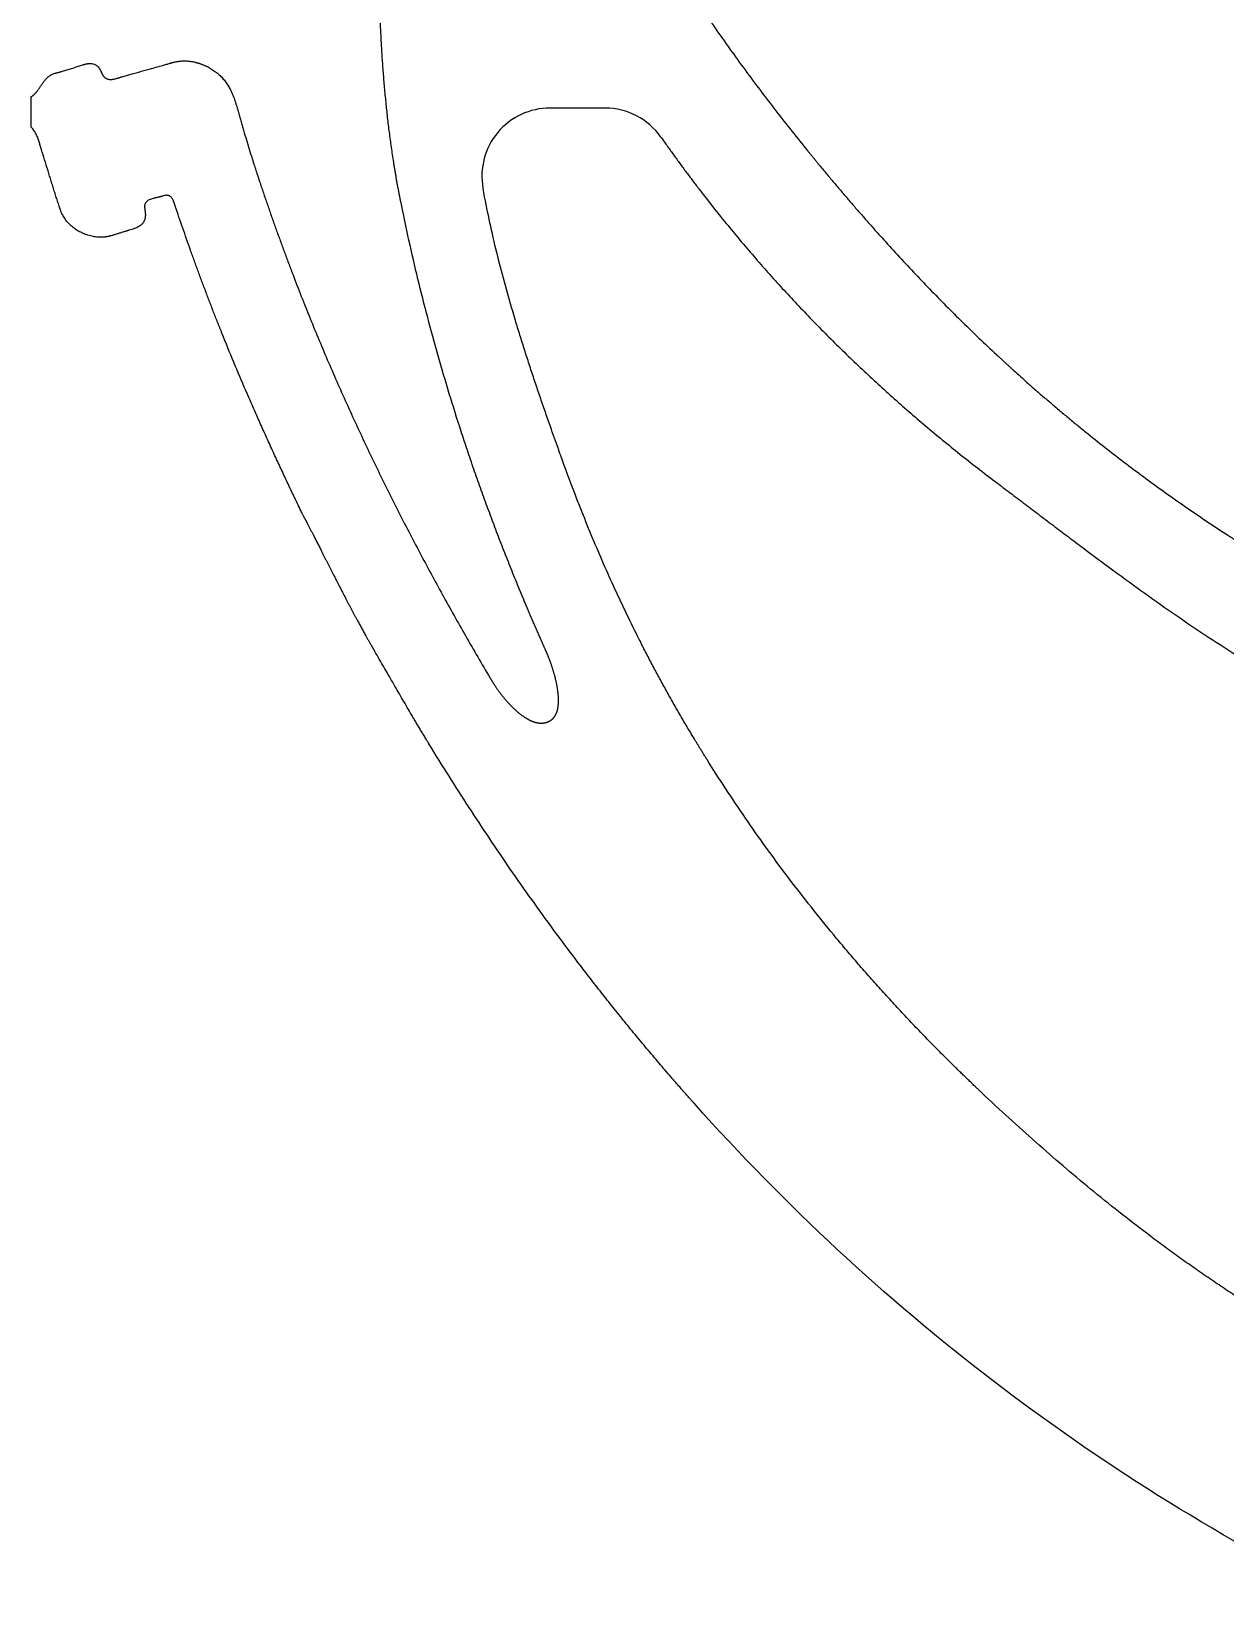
# Model space of a CAD drawing. Header units: millimetres. Extents: x -87 to 87, y -111 to 121.
# Drawn here: x -87.1 to -43.2, y -101.5 to -44 of the extents above; entities that cross this region are included whole.
import ezdxf

# ---------------------------------------------------------------- set-up
doc = ezdxf.new("R2010")
doc.units = ezdxf.units.MM
doc.layers.get('0').update_dxf_attribs({"linetype": 'CONTINUOUS'})

msp = doc.modelspace()

# ---------------------------------------------------------------- linework, layer by layer
for p, q in [((-87.111, -47.548), (-87.111, -46.423)), ((-66.023, -46.845), (-68.053, -46.843))]:
    msp.add_line(p, q)
for centre, start, end in [((-68.055, -49.343), 89.94359, 190.2282), ((-66.026, -49.345), 35.01559, 89.94359)]:
    msp.add_arc(centre, 2.5, start, end)
for points, knots in [([(-73.539, -50.272), (-73.539, -50.272), (-73.539, -50.272), (-73.539, -50.271), (-73.539, -50.27), (-73.54, -50.268), (-73.54, -50.266), (-73.541, -50.263), (-73.541, -50.259), (-73.543, -50.254), (-73.544, -50.247), (-73.546, -50.238), (-73.547, -50.23), (-73.55, -50.218), (-73.553, -50.204), (-73.556, -50.187), (-73.561, -50.164), (-73.566, -50.136), (-73.573, -50.101), (-73.58, -50.067), (-73.586, -50.033), (-73.595, -49.987), (-73.606, -49.93), (-73.619, -49.862), (-73.632, -49.794), (-73.649, -49.702), (-73.669, -49.588), (-73.694, -49.451), (-73.717, -49.314), (-73.741, -49.177), (-73.763, -49.04), (-73.793, -48.858), (-73.828, -48.629), (-73.869, -48.355), (-73.907, -48.081), (-73.944, -47.807), (-73.99, -47.441), (-74.042, -46.983), (-74.099, -46.433), (-74.148, -45.882), (-74.191, -45.332), (-74.228, -44.78), (-74.26, -44.229), (-74.295, -43.492), (-74.327, -42.57), (-74.35, -41.462), (-74.361, -40.352), (-74.362, -39.24), (-74.358, -38.126), (-74.353, -37.382), (-74.35, -37.01)], [0, 0, 0, 0, 0.000054, 0.000108, 0.000217, 0.000435, 0.000653, 0.000871, 0.001307, 0.001743, 0.002615, 0.003486, 0.004358, 0.00523, 0.006973, 0.008716, 0.010459, 0.013944, 0.017429, 0.020914, 0.024398, 0.027881, 0.034846, 0.041809, 0.04877, 0.055728, 0.06964, 0.083545, 0.097442, 0.111332, 0.125216, 0.139094, 0.166833, 0.194551, 0.22225, 0.249933, 0.277602, 0.332907, 0.388178, 0.443431, 0.498676, 0.553925, 0.609187, 0.664471, 0.775128, 0.885942, 0.996944, 1.108152, 1.219577, 1.331227, 1.331227, 1.331227, 1.331227]), ([(-65.031, -39.002), (-65.031, -39.003), (-65.031, -39.003), (-65.03, -39.004), (-65.029, -39.006), (-65.028, -39.009), (-65.026, -39.012), (-65.024, -39.016), (-65.021, -39.022), (-65.016, -39.03), (-65.01, -39.041), (-65.003, -39.054), (-64.996, -39.067), (-64.986, -39.084), (-64.975, -39.106), (-64.96, -39.132), (-64.941, -39.166), (-64.917, -39.209), (-64.889, -39.26), (-64.86, -39.312), (-64.831, -39.363), (-64.793, -39.432), (-64.745, -39.518), (-64.687, -39.62), (-64.629, -39.723), (-64.551, -39.859), (-64.453, -40.029), (-64.334, -40.233), (-64.215, -40.436), (-64.094, -40.639), (-63.973, -40.841), (-63.81, -41.109), (-63.604, -41.444), (-63.354, -41.843), (-63.1, -42.24), (-62.843, -42.635), (-62.496, -43.159), (-62.054, -43.809), (-61.512, -44.582), (-60.96, -45.346), (-60.397, -46.104), (-59.825, -46.854), (-59.243, -47.598), (-58.85, -48.089), (-58.652, -48.334)], [0, 0, 0, 0, 0.000091, 0.000183, 0.000368, 0.000736, 0.001105, 0.001473, 0.00221, 0.002947, 0.004421, 0.005894, 0.007368, 0.008842, 0.011789, 0.014737, 0.017684, 0.023579, 0.029473, 0.035368, 0.041262, 0.047156, 0.058943, 0.07073, 0.082516, 0.094302, 0.117872, 0.14144, 0.165007, 0.188573, 0.212138, 0.235702, 0.282831, 0.329959, 0.37709, 0.424224, 0.471362, 0.565653, 0.659969, 0.754311, 0.848677, 0.943063, 1.037461, 1.131861, 1.131861, 1.131861, 1.131861]), ([(-86.223, -45.559), (-86.222, -45.559), (-86.22, -45.558), (-86.217, -45.557), (-86.212, -45.556), (-86.207, -45.555), (-86.2, -45.553), (-86.191, -45.551), (-86.177, -45.547), (-86.159, -45.542), (-86.138, -45.537), (-86.117, -45.531), (-86.089, -45.523), (-86.053, -45.514), (-86.011, -45.502), (-85.955, -45.486), (-85.885, -45.465), (-85.801, -45.44), (-85.717, -45.413), (-85.633, -45.387), (-85.521, -45.351), (-85.382, -45.306), (-85.271, -45.27), (-85.215, -45.252)], [0, 0, 0, 0, 0.0002741, 0.0005483, 0.0010966, 0.0016449, 0.0021933, 0.0032899, 0.0043866, 0.0065801, 0.0087737, 0.0109674, 0.0131612, 0.0175492, 0.0219378, 0.0263271, 0.0351078, 0.0438911, 0.0526769, 0.0614647, 0.0702538, 0.0878327, 0.1054066, 0.1054066, 0.1054066, 0.1054066]), ([(-85.215, -45.252), (-85.215, -45.252), (-85.214, -45.252), (-85.214, -45.252), (-85.213, -45.251), (-85.212, -45.251), (-85.211, -45.251), (-85.21, -45.25), (-85.208, -45.249), (-85.204, -45.248), (-85.2, -45.247), (-85.196, -45.246), (-85.191, -45.244), (-85.184, -45.242), (-85.176, -45.24), (-85.167, -45.237), (-85.154, -45.234), (-85.139, -45.23), (-85.12, -45.225), (-85.102, -45.221), (-85.084, -45.217), (-85.06, -45.213), (-85.031, -45.209), (-84.997, -45.205), (-84.963, -45.204), (-84.92, -45.204), (-84.867, -45.21), (-84.807, -45.225), (-84.751, -45.251), (-84.699, -45.286), (-84.651, -45.332), (-84.607, -45.388), (-84.568, -45.456), (-84.546, -45.507), (-84.536, -45.534)], [0, 0, 0, 0, 0.00003174, 0.00006354, 0.00012711, 0.00025418, 0.00038114, 0.00050799, 0.00076134, 0.00101425, 0.00151871, 0.00202137, 0.00252224, 0.00302131, 0.00401406, 0.00499962, 0.00597801, 0.00791331, 0.00982011, 0.01169864, 0.0135492, 0.01537215, 0.01893695, 0.02239809, 0.02576212, 0.0290375, 0.03536321, 0.04149067, 0.04756998, 0.05378212, 0.06032455, 0.06739389, 0.07517251, 0.08382217, 0.08382217, 0.08382217, 0.08382217]), ([(-83.958, -45.748), (-83.958, -45.748), (-83.957, -45.747), (-83.954, -45.747), (-83.95, -45.745), (-83.945, -45.744), (-83.938, -45.741), (-83.928, -45.739), (-83.916, -45.735), (-83.896, -45.729), (-83.87, -45.721), (-83.838, -45.711), (-83.804, -45.701), (-83.756, -45.687), (-83.693, -45.668), (-83.614, -45.646), (-83.531, -45.622), (-83.444, -45.597), (-83.322, -45.563), (-83.166, -45.519), (-82.976, -45.466), (-82.785, -45.413), (-82.572, -45.354), (-82.396, -45.305), (-82.234, -45.259), (-82.12, -45.226), (-82.032, -45.2), (-81.992, -45.188)], [0, 0, 0, 0, 0.0001741, 0.0003489, 0.0007008, 0.0014131, 0.0021368, 0.0028716, 0.0043743, 0.0059202, 0.0091383, 0.0125181, 0.0160519, 0.0197321, 0.0275008, 0.0357627, 0.0444562, 0.0535197, 0.0628917, 0.0823143, 0.1022309, 0.1221482, 0.1415728, 0.1687072, 0.1769713, 0.191959, 0.204482, 0.204482, 0.204482, 0.204482]), ([(-81.992, -45.188), (-81.991, -45.188), (-81.991, -45.188), (-81.99, -45.188), (-81.989, -45.187), (-81.987, -45.187), (-81.985, -45.186), (-81.982, -45.185), (-81.978, -45.184), (-81.971, -45.182), (-81.964, -45.18), (-81.954, -45.177), (-81.945, -45.175), (-81.933, -45.171), (-81.917, -45.167), (-81.899, -45.163), (-81.874, -45.156), (-81.843, -45.149), (-81.806, -45.142), (-81.769, -45.135), (-81.732, -45.129), (-81.682, -45.121), (-81.62, -45.115), (-81.546, -45.11), (-81.471, -45.109), (-81.396, -45.111), (-81.32, -45.117), (-81.219, -45.13), (-81.143, -45.146), (-81.092, -45.158)], [0, 0, 0, 0, 0.00006078, 0.00012162, 0.00024327, 0.00048651, 0.00072964, 0.00097266, 0.00145839, 0.00194371, 0.00291312, 0.00388092, 0.00484714, 0.0058118, 0.0077366, 0.00965559, 0.01156902, 0.01538025, 0.01917256, 0.02294825, 0.02670971, 0.0304594, 0.03793331, 0.04539178, 0.0528573, 0.0603533, 0.06790402, 0.07553424, 0.09112959, 0.09112959, 0.09112959, 0.09112959]), ([(-81.092, -45.158), (-81.092, -45.158), (-81.092, -45.158), (-81.092, -45.158), (-81.091, -45.159), (-81.091, -45.159), (-81.09, -45.159), (-81.089, -45.159), (-81.088, -45.159), (-81.086, -45.16), (-81.083, -45.161), (-81.08, -45.161), (-81.077, -45.162), (-81.073, -45.163), (-81.068, -45.165), (-81.062, -45.166), (-81.054, -45.168), (-81.044, -45.171), (-81.032, -45.174), (-81.02, -45.178), (-81.008, -45.181), (-80.992, -45.186), (-80.972, -45.191), (-80.949, -45.199), (-80.926, -45.206), (-80.895, -45.216), (-80.858, -45.229), (-80.813, -45.246), (-80.77, -45.264), (-80.727, -45.282), (-80.685, -45.301), (-80.63, -45.327), (-80.563, -45.362), (-80.486, -45.408), (-80.412, -45.456), (-80.341, -45.507), (-80.251, -45.579), (-80.144, -45.677), (-80.029, -45.807), (-79.924, -45.947), (-79.831, -46.099), (-79.749, -46.261), (-79.677, -46.434), (-79.636, -46.553), (-79.617, -46.615)], [0, 0, 0, 0, 0.0000196, 0.0000393, 0.0000787, 0.0001576, 0.0002364, 0.0003153, 0.0004729, 0.0006305, 0.0009455, 0.0012602, 0.0015748, 0.001889, 0.0025169, 0.0031438, 0.0037698, 0.0050189, 0.0062645, 0.0075063, 0.0087446, 0.0099793, 0.0124382, 0.0148833, 0.0173149, 0.0197333, 0.0245318, 0.0292814, 0.0339845, 0.0386438, 0.0432619, 0.0478413, 0.0568941, 0.0658241, 0.0746528, 0.0834013, 0.092091, 0.1093719, 0.1266609, 0.1441069, 0.1618438, 0.1799885, 0.1986403, 0.2178812, 0.2178812, 0.2178812, 0.2178812]), ([(-87.111, -46.423), (-87.111, -46.423), (-87.111, -46.423), (-87.111, -46.423), (-87.111, -46.422), (-87.11, -46.422), (-87.109, -46.421), (-87.108, -46.421), (-87.107, -46.42), (-87.105, -46.419), (-87.103, -46.417), (-87.1, -46.416), (-87.098, -46.414), (-87.094, -46.411), (-87.089, -46.408), (-87.084, -46.405), (-87.077, -46.4), (-87.068, -46.393), (-87.058, -46.385), (-87.048, -46.377), (-87.038, -46.369), (-87.025, -46.358), (-87.009, -46.344), (-86.99, -46.326), (-86.972, -46.308), (-86.954, -46.289), (-86.937, -46.27), (-86.914, -46.244), (-86.887, -46.21), (-86.856, -46.168), (-86.826, -46.126), (-86.797, -46.082), (-86.758, -46.024), (-86.709, -45.951), (-86.649, -45.866), (-86.583, -45.785), (-86.51, -45.711), (-86.427, -45.646), (-86.331, -45.593), (-86.26, -45.568), (-86.223, -45.559)], [0, 0, 0, 0, 0.0000205, 0.0000411, 0.0000822, 0.0001646, 0.0002468, 0.0003291, 0.0004936, 0.000658, 0.0009865, 0.0013146, 0.0016424, 0.0019699, 0.002624, 0.003277, 0.0039288, 0.0052296, 0.0065269, 0.0078213, 0.0091132, 0.0104032, 0.0129789, 0.0155515, 0.0181237, 0.0206975, 0.0232746, 0.0258563, 0.0310362, 0.0362404, 0.0414676, 0.0467129, 0.0519696, 0.0624843, 0.0729512, 0.0833403, 0.0936868, 0.1041257, 0.1149175, 0.12645, 0.12645, 0.12645, 0.12645]), ([(-84.536, -45.534), (-84.536, -45.534), (-84.536, -45.534), (-84.536, -45.534), (-84.536, -45.534), (-84.535, -45.535), (-84.535, -45.535), (-84.535, -45.536), (-84.535, -45.537), (-84.534, -45.538), (-84.533, -45.54), (-84.532, -45.542), (-84.532, -45.545), (-84.53, -45.547), (-84.529, -45.551), (-84.527, -45.555), (-84.525, -45.561), (-84.522, -45.568), (-84.518, -45.576), (-84.515, -45.583), (-84.511, -45.591), (-84.506, -45.601), (-84.499, -45.613), (-84.491, -45.627), (-84.482, -45.64), (-84.471, -45.657), (-84.456, -45.677), (-84.437, -45.698), (-84.417, -45.716), (-84.396, -45.733), (-84.374, -45.747), (-84.344, -45.763), (-84.303, -45.778), (-84.252, -45.789), (-84.197, -45.792), (-84.141, -45.789), (-84.082, -45.78), (-84.02, -45.766), (-83.979, -45.755), (-83.958, -45.748)], [0, 0, 0, 0, 0.00001467, 0.00002941, 0.00005886, 0.00011773, 0.00017655, 0.00023531, 0.00035268, 0.00046983, 0.00070348, 0.00093627, 0.00116821, 0.0013993, 0.00185894, 0.00231525, 0.00276824, 0.00366442, 0.00454777, 0.00541859, 0.00627717, 0.0071238, 0.00878235, 0.01039676, 0.01196956, 0.01350335, 0.01646402, 0.01930125, 0.02203763, 0.02469605, 0.02729915, 0.02986883, 0.03498397, 0.04018802, 0.04558632, 0.05124767, 0.05720944, 0.06348441, 0.07006709, 0.07006709, 0.07006709, 0.07006709]), ([(-79.617, -46.615), (-79.617, -46.617), (-79.616, -46.62), (-79.613, -46.627), (-79.609, -46.64), (-79.604, -46.658), (-79.597, -46.68), (-79.589, -46.709), (-79.578, -46.745), (-79.56, -46.803), (-79.539, -46.876), (-79.513, -46.963), (-79.487, -47.05), (-79.454, -47.166), (-79.411, -47.311), (-79.361, -47.486), (-79.294, -47.719), (-79.21, -48.009), (-79.106, -48.357), (-79.034, -48.588), (-78.997, -48.704)], [0, 0, 0, 0, 0.0005672, 0.0011346, 0.0022693, 0.0045388, 0.0068084, 0.0090779, 0.0136171, 0.0181564, 0.0272353, 0.0363145, 0.0453941, 0.0544741, 0.0726348, 0.0907962, 0.1089576, 0.1452782, 0.1815931, 0.2179026, 0.2179026, 0.2179026, 0.2179026]), ([(-86.738, -48.372), (-86.738, -48.371), (-86.739, -48.37), (-86.74, -48.367), (-86.742, -48.361), (-86.744, -48.354), (-86.747, -48.345), (-86.751, -48.333), (-86.755, -48.318), (-86.762, -48.294), (-86.772, -48.263), (-86.782, -48.227), (-86.793, -48.19), (-86.807, -48.142), (-86.826, -48.081), (-86.849, -48.009), (-86.883, -47.914), (-86.923, -47.821), (-86.971, -47.732), (-87.012, -47.668), (-87.058, -47.606), (-87.093, -47.567), (-87.111, -47.548)], [0, 0, 0, 0, 0.00023607, 0.00047224, 0.00094467, 0.00188986, 0.0028355, 0.00378157, 0.00567494, 0.00756981, 0.01136341, 0.01516095, 0.01896093, 0.02276182, 0.03036045, 0.03794695, 0.04551583, 0.06061112, 0.06817587, 0.0757947, 0.08351993, 0.0914201, 0.0914201, 0.0914201, 0.0914201]), ([(-63.978, -47.91), (-63.964, -47.931), (-63.912, -48.005), (-63.822, -48.132), (-63.709, -48.292), (-63.557, -48.503), (-63.367, -48.767), (-63.135, -49.081), (-62.902, -49.394), (-62.666, -49.706), (-62.348, -50.12), (-61.945, -50.633), (-61.452, -51.242), (-60.95, -51.845), (-60.438, -52.442), (-59.917, -53.033), (-59.386, -53.617), (-58.665, -54.389), (-57.739, -55.338), (-56.592, -56.45), (-55.406, -57.536), (-54.181, -58.597), (-52.917, -59.632), (-52.052, -60.302), (-51.613, -60.632)], [0.128895, 0.128895, 0.128895, 0.128895, 0.136556, 0.156069, 0.175584, 0.195101, 0.234143, 0.273198, 0.312267, 0.351352, 0.390455, 0.468723, 0.547089, 0.625569, 0.70418, 0.782937, 0.861859, 0.940962, 1.099772, 1.259506, 1.420299, 1.582286, 1.745598, 1.91037, 1.91037, 1.91037, 1.91037]), ([(-86.042, -50.584), (-86.042, -50.584), (-86.043, -50.582), (-86.044, -50.578), (-86.047, -50.571), (-86.05, -50.562), (-86.054, -50.55), (-86.059, -50.535), (-86.065, -50.516), (-86.075, -50.485), (-86.088, -50.447), (-86.103, -50.401), (-86.118, -50.355), (-86.138, -50.294), (-86.163, -50.217), (-86.193, -50.125), (-86.232, -50.003), (-86.28, -49.849), (-86.337, -49.664), (-86.394, -49.48), (-86.451, -49.295), (-86.527, -49.048), (-86.622, -48.74), (-86.699, -48.495), (-86.738, -48.372)], [0, 0, 0, 0, 0.0003018, 0.0006038, 0.0012077, 0.0024155, 0.0036234, 0.0048312, 0.0072469, 0.0096626, 0.014494, 0.0193255, 0.024157, 0.0289885, 0.0386518, 0.0483154, 0.0579793, 0.0773083, 0.0966388, 0.1159705, 0.135303, 0.1546358, 0.1933002, 0.2319607, 0.2319607, 0.2319607, 0.2319607]), ([(-78.997, -48.704), (-78.997, -48.704), (-78.997, -48.705), (-78.997, -48.706), (-78.996, -48.708), (-78.995, -48.71), (-78.994, -48.714), (-78.993, -48.718), (-78.991, -48.723), (-78.988, -48.732), (-78.985, -48.743), (-78.98, -48.756), (-78.976, -48.769), (-78.971, -48.787), (-78.964, -48.808), (-78.955, -48.835), (-78.944, -48.87), (-78.93, -48.913), (-78.913, -48.965), (-78.896, -49.018), (-78.879, -49.07), (-78.856, -49.14), (-78.828, -49.227), (-78.793, -49.331), (-78.759, -49.436), (-78.713, -49.575), (-78.655, -49.749), (-78.585, -49.957), (-78.514, -50.165), (-78.443, -50.372), (-78.371, -50.58), (-78.275, -50.856), (-78.153, -51.201), (-78.004, -51.614), (-77.854, -52.025), (-77.701, -52.436), (-77.495, -52.983), (-77.232, -53.663), (-76.908, -54.476), (-76.576, -55.286), (-76.236, -56.092), (-75.889, -56.894), (-75.533, -57.692), (-75.049, -58.753), (-74.425, -60.07), (-73.647, -61.637), (-72.842, -63.191), (-72.009, -64.732), (-71.15, -66.262), (-70.561, -67.273), (-70.263, -67.777)], [0, 0, 0, 0, 0.000084, 0.00017, 0.000342, 0.000686, 0.00103, 0.001374, 0.002062, 0.00275, 0.004125, 0.0055, 0.006876, 0.008251, 0.011002, 0.013752, 0.016503, 0.022003, 0.027503, 0.033003, 0.038502, 0.044001, 0.054997, 0.065992, 0.076985, 0.087976, 0.109954, 0.131925, 0.153891, 0.17585, 0.197804, 0.219752, 0.263631, 0.307491, 0.351331, 0.395155, 0.438961, 0.526531, 0.614052, 0.701532, 0.788982, 0.87641, 0.963825, 1.051236, 1.226071, 1.400976, 1.576004, 1.751202, 1.92661, 2.102266, 2.102266, 2.102266, 2.102266]), ([(-58.652, -48.334), (-58.651, -48.334), (-58.651, -48.335), (-58.649, -48.337), (-58.647, -48.34), (-58.643, -48.344), (-58.639, -48.349), (-58.633, -48.356), (-58.626, -48.365), (-58.615, -48.379), (-58.601, -48.396), (-58.584, -48.417), (-58.567, -48.438), (-58.545, -48.466), (-58.516, -48.501), (-58.482, -48.542), (-58.437, -48.598), (-58.38, -48.667), (-58.312, -48.751), (-58.244, -48.834), (-58.176, -48.917), (-58.085, -49.027), (-57.971, -49.165), (-57.833, -49.331), (-57.695, -49.496), (-57.511, -49.715), (-57.279, -49.989), (-57, -50.315), (-56.718, -50.64), (-56.435, -50.964), (-56.15, -51.286), (-55.768, -51.713), (-55.286, -52.243), (-54.7, -52.872), (-54.107, -53.493), (-53.506, -54.108), (-52.694, -54.916), (-52.074, -55.511), (-51.654, -55.901)], [0, 0, 0, 0, 0.000167, 0.000335, 0.000671, 0.001343, 0.002015, 0.002688, 0.004032, 0.005376, 0.008064, 0.010752, 0.013441, 0.016129, 0.021505, 0.026882, 0.032258, 0.043011, 0.053763, 0.064515, 0.075268, 0.08602, 0.107523, 0.129026, 0.150528, 0.172029, 0.215029, 0.258026, 0.301019, 0.344008, 0.386994, 0.429976, 0.515929, 0.60187, 0.6878, 0.773724, 0.859648, 1.031513, 1.031513, 1.031513, 1.031513]), ([(-67.606, -59.764), (-67.606, -59.764), (-67.606, -59.762), (-67.607, -59.759), (-67.609, -59.755), (-67.611, -59.748), (-67.614, -59.74), (-67.618, -59.729), (-67.623, -59.715), (-67.631, -59.693), (-67.641, -59.666), (-67.653, -59.633), (-67.664, -59.601), (-67.68, -59.557), (-67.7, -59.502), (-67.723, -59.437), (-67.754, -59.349), (-67.794, -59.24), (-67.84, -59.109), (-67.887, -58.977), (-67.934, -58.846), (-67.996, -58.67), (-68.073, -58.45), (-68.166, -58.186), (-68.258, -57.922), (-68.38, -57.568), (-68.531, -57.126), (-68.709, -56.593), (-68.884, -56.059), (-69.055, -55.523), (-69.222, -54.986), (-69.438, -54.269), (-69.695, -53.37), (-69.979, -52.287), (-70.236, -51.201), (-70.408, -50.367), (-70.496, -49.895), (-70.515, -49.787)], [0, 0, 0, 0, 0.000217, 0.000434, 0.000868, 0.001737, 0.002606, 0.003474, 0.005212, 0.00695, 0.010426, 0.013902, 0.017379, 0.020857, 0.027815, 0.034775, 0.041738, 0.05567, 0.069612, 0.083563, 0.097522, 0.111489, 0.139447, 0.167433, 0.195444, 0.223478, 0.279602, 0.335784, 0.392001, 0.448233, 0.504461, 0.560665, 0.672935, 0.784916, 0.896504, 1.007622, 1.040545, 1.040545, 1.040545, 1.040545]), ([(-84.185, -51.539), (-84.185, -51.539), (-84.185, -51.539), (-84.186, -51.539), (-84.186, -51.54), (-84.187, -51.54), (-84.187, -51.54), (-84.188, -51.54), (-84.19, -51.541), (-84.191, -51.541), (-84.194, -51.542), (-84.197, -51.543), (-84.2, -51.543), (-84.203, -51.544), (-84.208, -51.546), (-84.214, -51.547), (-84.222, -51.549), (-84.231, -51.551), (-84.243, -51.554), (-84.254, -51.557), (-84.266, -51.56), (-84.281, -51.563), (-84.301, -51.567), (-84.324, -51.571), (-84.347, -51.575), (-84.371, -51.578), (-84.394, -51.581), (-84.425, -51.585), (-84.465, -51.588), (-84.512, -51.59), (-84.56, -51.591), (-84.607, -51.591), (-84.67, -51.588), (-84.75, -51.58), (-84.844, -51.566), (-84.938, -51.545), (-85.03, -51.52), (-85.121, -51.489), (-85.21, -51.452), (-85.326, -51.397), (-85.464, -51.317), (-85.592, -51.221), (-85.71, -51.115), (-85.796, -51.021), (-85.89, -50.896), (-85.972, -50.761), (-86.022, -50.644), (-86.042, -50.584)], [0, 0, 0, 0, 0.0000184, 0.0000369, 0.000074, 0.0001482, 0.0002224, 0.0002965, 0.0004449, 0.0005932, 0.0008899, 0.0011865, 0.0014831, 0.0017796, 0.0023727, 0.0029656, 0.0035584, 0.0047437, 0.0059287, 0.0071134, 0.0082978, 0.009482, 0.0118496, 0.0142168, 0.0165835, 0.0189502, 0.021317, 0.0236842, 0.0284199, 0.0331588, 0.0379018, 0.0426499, 0.0474034, 0.0569271, 0.0664749, 0.0760451, 0.0856342, 0.0952369, 0.1048472, 0.1144583, 0.1336472, 0.1527614, 0.1622839, 0.1812369, 0.1906829, 0.2095331, 0.2284442, 0.2284442, 0.2284442, 0.2284442]), ([(-82.942, -50.563), (-82.942, -50.563), (-82.942, -50.563), (-82.942, -50.563), (-82.942, -50.564), (-82.942, -50.564), (-82.942, -50.565), (-82.942, -50.566), (-82.941, -50.567), (-82.941, -50.569), (-82.941, -50.571), (-82.94, -50.573), (-82.94, -50.576), (-82.939, -50.579), (-82.938, -50.584), (-82.938, -50.589), (-82.936, -50.596), (-82.935, -50.604), (-82.934, -50.612), (-82.933, -50.62), (-82.931, -50.63), (-82.929, -50.643), (-82.927, -50.659), (-82.926, -50.674), (-82.924, -50.694), (-82.922, -50.717), (-82.921, -50.746), (-82.921, -50.773), (-82.922, -50.807), (-82.925, -50.848), (-82.933, -50.894), (-82.944, -50.937), (-82.958, -50.977), (-82.975, -51.014), (-82.996, -51.048), (-83.019, -51.079), (-83.053, -51.118), (-83.103, -51.162), (-83.172, -51.205), (-83.248, -51.243), (-83.331, -51.276), (-83.42, -51.306), (-83.482, -51.324), (-83.513, -51.334)], [0, 0, 0, 0, 0.0000266, 0.0000534, 0.0001069, 0.0001603, 0.0002137, 0.0003204, 0.000427, 0.0006399, 0.0008522, 0.0010641, 0.0012755, 0.0016968, 0.0021161, 0.0025336, 0.0033627, 0.0041842, 0.0049982, 0.0058047, 0.0066038, 0.0081801, 0.0097277, 0.0112471, 0.0127391, 0.0156428, 0.0184438, 0.0211473, 0.0237585, 0.0287256, 0.0333914, 0.0378037, 0.0420117, 0.0460649, 0.0500116, 0.0538975, 0.0577641, 0.0655716, 0.0736594, 0.082153, 0.0911041, 0.100513, 0.1103473, 0.1103473, 0.1103473, 0.1103473]), ([(-82.294, -50.08), (-82.294, -50.08), (-82.295, -50.08), (-82.296, -50.08), (-82.296, -50.081), (-82.297, -50.081), (-82.299, -50.082), (-82.301, -50.082), (-82.303, -50.083), (-82.307, -50.085), (-82.311, -50.086), (-82.315, -50.087), (-82.321, -50.089), (-82.328, -50.092), (-82.337, -50.094), (-82.349, -50.098), (-82.364, -50.102), (-82.383, -50.107), (-82.402, -50.112), (-82.421, -50.117), (-82.446, -50.123), (-82.479, -50.13), (-82.519, -50.138), (-82.558, -50.147), (-82.611, -50.159), (-82.674, -50.176), (-82.747, -50.201), (-82.813, -50.232), (-82.861, -50.266), (-82.893, -50.298), (-82.913, -50.326), (-82.929, -50.356), (-82.941, -50.39), (-82.949, -50.428), (-82.952, -50.469), (-82.95, -50.515), (-82.945, -50.546), (-82.942, -50.563)], [0, 0, 0, 0, 0.00005515, 0.00011039, 0.00022099, 0.00033173, 0.00044261, 0.00066479, 0.00088754, 0.00133472, 0.00178413, 0.00223573, 0.0026895, 0.00360342, 0.00452566, 0.00545594, 0.00733947, 0.00925156, 0.01118955, 0.01315058, 0.01513166, 0.01914154, 0.02319367, 0.02726207, 0.03132103, 0.03931302, 0.04699959, 0.05427629, 0.06115911, 0.06451586, 0.06787379, 0.07129838, 0.07486813, 0.07866952, 0.08279129, 0.08731975, 0.09233605, 0.09233605, 0.09233605, 0.09233605]), ([(-81.823, -50.445), (-81.823, -50.445), (-81.823, -50.444), (-81.824, -50.441), (-81.826, -50.437), (-81.827, -50.432), (-81.83, -50.425), (-81.833, -50.415), (-81.837, -50.404), (-81.843, -50.385), (-81.85, -50.362), (-81.86, -50.334), (-81.87, -50.306), (-81.884, -50.27), (-81.902, -50.226), (-81.928, -50.177), (-81.959, -50.134), (-81.989, -50.103), (-82.017, -50.083), (-82.039, -50.07), (-82.064, -50.06), (-82.09, -50.053), (-82.118, -50.049), (-82.161, -50.048), (-82.221, -50.056), (-82.269, -50.071), (-82.294, -50.08)], [0, 0, 0, 0, 0.00018, 0.00036023, 0.00072125, 0.00144535, 0.00217204, 0.00290109, 0.00436536, 0.00583632, 0.00879103, 0.01175074, 0.01470144, 0.0176299, 0.02337276, 0.02890601, 0.03420244, 0.03930852, 0.04183646, 0.04438317, 0.0469858, 0.04968727, 0.05253428, 0.05557503, 0.06241953, 0.07058718, 0.07058718, 0.07058718, 0.07058718]), ([(-80.05, -55.26), (-80.05, -55.259), (-80.051, -55.257), (-80.053, -55.253), (-80.055, -55.246), (-80.06, -55.235), (-80.065, -55.223), (-80.071, -55.206), (-80.08, -55.186), (-80.093, -55.153), (-80.109, -55.111), (-80.129, -55.062), (-80.149, -55.012), (-80.175, -54.946), (-80.208, -54.863), (-80.248, -54.764), (-80.3, -54.631), (-80.365, -54.465), (-80.443, -54.266), (-80.52, -54.066), (-80.596, -53.867), (-80.697, -53.6), (-80.823, -53.267), (-80.971, -52.866), (-81.118, -52.464), (-81.311, -51.928), (-81.548, -51.255), (-81.732, -50.716), (-81.823, -50.445)], [0, 0, 0, 0, 0.0003339, 0.0006681, 0.0013365, 0.0026733, 0.0040102, 0.005347, 0.0080206, 0.0106942, 0.0160414, 0.0213884, 0.0267353, 0.0320821, 0.0427755, 0.0534685, 0.0641611, 0.0855455, 0.1069287, 0.1283109, 0.1496923, 0.1710729, 0.2138328, 0.2565916, 0.2993504, 0.3421102, 0.4276365, 0.5131778, 0.5131778, 0.5131778, 0.5131778]), ([(-68.16, -66.89), (-68.16, -66.889), (-68.16, -66.888), (-68.161, -66.887), (-68.163, -66.884), (-68.164, -66.879), (-68.167, -66.874), (-68.17, -66.867), (-68.174, -66.858), (-68.18, -66.844), (-68.188, -66.827), (-68.197, -66.806), (-68.207, -66.785), (-68.219, -66.757), (-68.235, -66.723), (-68.253, -66.681), (-68.278, -66.625), (-68.309, -66.555), (-68.346, -66.472), (-68.383, -66.388), (-68.42, -66.304), (-68.469, -66.193), (-68.53, -66.053), (-68.603, -65.885), (-68.676, -65.718), (-68.748, -65.55), (-68.82, -65.382), (-68.915, -65.157), (-69.033, -64.877), (-69.173, -64.54), (-69.312, -64.202), (-69.449, -63.864), (-69.629, -63.412), (-69.851, -62.846), (-70.111, -62.166), (-70.365, -61.483), (-70.613, -60.798), (-70.854, -60.111), (-71.089, -59.422), (-71.393, -58.501), (-71.757, -57.344), (-72.168, -55.947), (-72.553, -54.541), (-72.91, -53.127), (-73.241, -51.704), (-73.443, -50.75), (-73.539, -50.272)], [0, 0, 0, 0, 0.000142, 0.000285, 0.000571, 0.001143, 0.001715, 0.002288, 0.003432, 0.004576, 0.006865, 0.009154, 0.011442, 0.013731, 0.018308, 0.022884, 0.027461, 0.036612, 0.045763, 0.054912, 0.064061, 0.073208, 0.0915, 0.109787, 0.12807, 0.146349, 0.164625, 0.182896, 0.219428, 0.255945, 0.292448, 0.328939, 0.365417, 0.43834, 0.511222, 0.58407, 0.65689, 0.729688, 0.80247, 0.875242, 1.020784, 1.166369, 1.312053, 1.457892, 1.603947, 1.750277, 1.750277, 1.750277, 1.750277]), ([(-83.513, -51.334), (-83.515, -51.334), (-83.517, -51.335), (-83.522, -51.336), (-83.53, -51.338), (-83.541, -51.342), (-83.556, -51.346), (-83.574, -51.352), (-83.598, -51.359), (-83.635, -51.37), (-83.682, -51.384), (-83.737, -51.402), (-83.793, -51.419), (-83.868, -51.443), (-83.961, -51.472), (-84.073, -51.507), (-84.148, -51.529), (-84.185, -51.539)], [0, 0, 0, 0, 0.00036585, 0.00073175, 0.00146356, 0.00292721, 0.00439089, 0.0058546, 0.00878214, 0.01170984, 0.0175657, 0.02342211, 0.02927889, 0.03513584, 0.04684926, 0.05856078, 0.07027002, 0.07027002, 0.07027002, 0.07027002]), ([(-77.281, -61.491), (-77.281, -61.489), (-77.283, -61.487), (-77.285, -61.481), (-77.29, -61.472), (-77.296, -61.459), (-77.304, -61.443), (-77.314, -61.421), (-77.327, -61.395), (-77.347, -61.352), (-77.373, -61.298), (-77.403, -61.234), (-77.434, -61.17), (-77.474, -61.085), (-77.525, -60.978), (-77.586, -60.849), (-77.667, -60.678), (-77.768, -60.464), (-77.888, -60.206), (-78.008, -59.949), (-78.128, -59.691), (-78.286, -59.347), (-78.482, -58.916), (-78.715, -58.398), (-78.946, -57.878), (-79.249, -57.184), (-79.62, -56.313), (-79.908, -55.612), (-80.05, -55.26)], [0, 0, 0, 0, 0.0004436, 0.0008877, 0.0017758, 0.0035522, 0.0053285, 0.0071048, 0.0106574, 0.0142099, 0.0213149, 0.0284199, 0.0355247, 0.0426295, 0.0568386, 0.0710474, 0.0852558, 0.1136715, 0.1420858, 0.1704988, 0.1989107, 0.2273216, 0.284141, 0.3409583, 0.3977753, 0.4545938, 0.5682437, 0.6819295, 0.6819295, 0.6819295, 0.6819295]), ([(-51.654, -55.901), (-51.654, -55.901), (-51.653, -55.902), (-51.652, -55.904), (-51.649, -55.907), (-51.644, -55.91), (-51.639, -55.915), (-51.632, -55.922), (-51.624, -55.929), (-51.61, -55.942), (-51.593, -55.958), (-51.573, -55.977), (-51.552, -55.996), (-51.525, -56.021), (-51.491, -56.053), (-51.45, -56.09), (-51.396, -56.141), (-51.327, -56.204), (-51.245, -56.279), (-51.163, -56.354), (-51.08, -56.429), (-50.97, -56.529), (-50.832, -56.653), (-50.666, -56.802), (-50.499, -56.95), (-50.332, -57.098), (-50.164, -57.245), (-49.94, -57.44), (-49.658, -57.682), (-49.318, -57.971), (-48.975, -58.257), (-48.631, -58.54), (-48.169, -58.915), (-47.586, -59.378), (-46.879, -59.923), (-46.164, -60.458), (-45.441, -60.982), (-44.467, -61.668), (-43.726, -62.167), (-43.227, -62.492)], [0, 0, 0, 0, 0.000173, 0.000348, 0.000696, 0.001392, 0.002089, 0.002786, 0.004179, 0.005572, 0.008358, 0.011145, 0.013931, 0.016717, 0.02229, 0.027863, 0.033436, 0.044582, 0.055729, 0.066876, 0.078023, 0.089171, 0.111467, 0.133765, 0.156064, 0.178364, 0.200665, 0.222968, 0.267576, 0.31219, 0.356808, 0.40143, 0.446057, 0.535321, 0.6246, 0.713892, 0.803196, 0.892511, 1.071163, 1.071163, 1.071163, 1.071163]), ([(-62.205, -70.917), (-62.205, -70.917), (-62.205, -70.916), (-62.206, -70.915), (-62.207, -70.913), (-62.209, -70.91), (-62.211, -70.906), (-62.214, -70.902), (-62.218, -70.896), (-62.224, -70.886), (-62.231, -70.875), (-62.24, -70.86), (-62.249, -70.846), (-62.261, -70.828), (-62.276, -70.804), (-62.293, -70.776), (-62.317, -70.738), (-62.346, -70.691), (-62.381, -70.635), (-62.416, -70.579), (-62.451, -70.522), (-62.497, -70.447), (-62.555, -70.353), (-62.624, -70.241), (-62.693, -70.128), (-62.784, -69.977), (-62.897, -69.789), (-63.031, -69.563), (-63.164, -69.337), (-63.296, -69.11), (-63.426, -68.884), (-63.598, -68.582), (-63.809, -68.203), (-64.058, -67.748), (-64.302, -67.292), (-64.542, -66.834), (-64.854, -66.223), (-65.232, -65.455), (-65.669, -64.527), (-66.088, -63.591), (-66.491, -62.648), (-66.813, -61.855), (-67.19, -60.895), (-67.431, -60.25), (-67.606, -59.764)], [0, 0, 0, 0, 0.000104, 0.000208, 0.000416, 0.000832, 0.001248, 0.001664, 0.002496, 0.003328, 0.004991, 0.006654, 0.008317, 0.00998, 0.013305, 0.016629, 0.019951, 0.026593, 0.033232, 0.039866, 0.046496, 0.053122, 0.066362, 0.079588, 0.092798, 0.105993, 0.13234, 0.158631, 0.184868, 0.211054, 0.23719, 0.26328, 0.315327, 0.367214, 0.418957, 0.470576, 0.522087, 0.624857, 0.727407, 0.829877, 0.932401, 1.035114, 1.086583, 1.241626, 1.241626, 1.241626, 1.241626]), ([(-51.613, -60.632), (-51.591, -60.649), (-51.546, -60.683), (-51.456, -60.751), (-51.298, -60.87), (-51.073, -61.04), (-50.802, -61.246), (-50.439, -61.521), (-49.983, -61.867), (-49.434, -62.283), (-48.881, -62.701), (-48.138, -63.259), (-47.2, -63.955), (-46.062, -64.78), (-44.907, -65.59), (-43.733, -66.379), (-42.541, -67.138), (-41.329, -67.863), (-40.096, -68.546), (-38.84, -69.18), (-37.987, -69.566), (-37.556, -69.749)], [0, 0, 0, 0, 0.008431, 0.01687, 0.033771, 0.067665, 0.101674, 0.135795, 0.204352, 0.273294, 0.342582, 0.412175, 0.55212, 0.692826, 0.834011, 0.975419, 1.116833, 1.258078, 1.399035, 1.539649, 1.679938, 1.679938, 1.679938, 1.679938]), ([(-77.062, -61.932), (-77.063, -61.931), (-77.064, -61.93), (-77.065, -61.927), (-77.068, -61.921), (-77.072, -61.914), (-77.077, -61.905), (-77.083, -61.893), (-77.091, -61.877), (-77.104, -61.853), (-77.119, -61.823), (-77.138, -61.786), (-77.156, -61.749), (-77.18, -61.7), (-77.21, -61.639), (-77.245, -61.565), (-77.269, -61.515), (-77.281, -61.491)], [0, 0, 0, 0, 0.00025616, 0.00051236, 0.00102476, 0.00204958, 0.00307442, 0.0040993, 0.00614915, 0.00819913, 0.01229952, 0.01640046, 0.02050188, 0.02460368, 0.03280774, 0.04101106, 0.04921172, 0.04921172, 0.04921172, 0.04921172]), ([(-43.227, -62.492), (-43.227, -62.492), (-43.225, -62.493), (-43.223, -62.494), (-43.221, -62.496), (-43.217, -62.498), (-43.213, -62.501), (-43.207, -62.505), (-43.199, -62.51), (-43.188, -62.517), (-43.174, -62.526), (-43.161, -62.535), (-43.144, -62.546), (-43.122, -62.56), (-43.095, -62.577), (-43.06, -62.6), (-43.016, -62.628), (-42.964, -62.663), (-42.911, -62.697), (-42.858, -62.73), (-42.787, -62.776), (-42.699, -62.832), (-42.593, -62.899), (-42.487, -62.967), (-42.345, -63.056), (-42.168, -63.167), (-41.954, -63.3), (-41.74, -63.431), (-41.526, -63.562), (-41.311, -63.692), (-41.023, -63.864), (-40.663, -64.077), (-40.228, -64.33), (-39.792, -64.579), (-39.353, -64.824), (-38.766, -65.147), (-38.027, -65.542), (-37.133, -66.002), (-36.233, -66.448), (-35.326, -66.881), (-34.413, -67.3), (-33.494, -67.706), (-32.877, -67.967), (-32.568, -68.095)], [0, 0, 0, 0, 0.000195, 0.000392, 0.000784, 0.001177, 0.001569, 0.002354, 0.00314, 0.00471, 0.00628, 0.00785, 0.00942, 0.012561, 0.015701, 0.018842, 0.025123, 0.031404, 0.037685, 0.043966, 0.050247, 0.062809, 0.075371, 0.087934, 0.100497, 0.125622, 0.150749, 0.175875, 0.201003, 0.22613, 0.251258, 0.301516, 0.351775, 0.402035, 0.452295, 0.502556, 0.603077, 0.703593, 0.8041, 0.904594, 1.005068, 1.105517, 1.205934, 1.205934, 1.205934, 1.205934]), ([(-72.5, -70.212), (-72.501, -70.211), (-72.502, -70.208), (-72.506, -70.202), (-72.512, -70.192), (-72.521, -70.177), (-72.532, -70.16), (-72.546, -70.137), (-72.564, -70.107), (-72.592, -70.061), (-72.628, -70.002), (-72.67, -69.932), (-72.712, -69.862), (-72.769, -69.768), (-72.839, -69.651), (-72.923, -69.51), (-73.007, -69.369), (-73.09, -69.227), (-73.201, -69.039), (-73.339, -68.803), (-73.504, -68.519), (-73.668, -68.235), (-73.887, -67.856), (-74.161, -67.383), (-74.381, -67.005), (-74.491, -66.816)], [0, 0, 0, 0, 0.0005123, 0.0010249, 0.0020501, 0.0041006, 0.006151, 0.0082014, 0.0123022, 0.016403, 0.0246047, 0.0328064, 0.0410081, 0.0492099, 0.0656137, 0.0820178, 0.0984223, 0.1148272, 0.1312324, 0.1640442, 0.1968575, 0.2296718, 0.2624867, 0.3281163, 0.3937421, 0.3937421, 0.3937421, 0.3937421]), ([(-62.748, -83.437), (-62.749, -83.436), (-62.749, -83.436), (-62.75, -83.434), (-62.752, -83.432), (-62.755, -83.429), (-62.759, -83.425), (-62.764, -83.419), (-62.77, -83.413), (-62.779, -83.402), (-62.791, -83.388), (-62.806, -83.372), (-62.82, -83.356), (-62.839, -83.335), (-62.863, -83.308), (-62.891, -83.276), (-62.929, -83.233), (-62.977, -83.18), (-63.034, -83.115), (-63.091, -83.051), (-63.147, -82.986), (-63.223, -82.9), (-63.317, -82.793), (-63.43, -82.663), (-63.543, -82.534), (-63.693, -82.361), (-63.88, -82.144), (-64.102, -81.882), (-64.324, -81.62), (-64.545, -81.358), (-64.764, -81.094), (-65.055, -80.742), (-65.416, -80.299), (-65.845, -79.764), (-66.269, -79.227), (-66.689, -78.686), (-67.244, -77.96), (-67.926, -77.046), (-68.729, -75.936), (-69.515, -74.815), (-70.285, -73.682), (-71.039, -72.537), (-71.778, -71.381), (-72.261, -70.603), (-72.5, -70.212)], [0, 0, 0, 0, 0.000133, 0.000268, 0.000536, 0.001074, 0.001611, 0.002149, 0.003223, 0.004298, 0.006448, 0.008597, 0.010747, 0.012896, 0.017195, 0.021493, 0.025791, 0.034387, 0.042982, 0.051576, 0.060169, 0.068762, 0.085944, 0.103123, 0.120299, 0.137472, 0.171809, 0.206135, 0.24045, 0.274756, 0.309052, 0.34334, 0.411892, 0.480416, 0.548919, 0.617403, 0.685875, 0.822793, 0.95971, 1.096655, 1.233661, 1.370754, 1.507961, 1.645307, 1.645307, 1.645307, 1.645307]), ([(-52.169, -83.056), (-52.169, -83.056), (-52.17, -83.056), (-52.171, -83.054), (-52.174, -83.052), (-52.177, -83.049), (-52.181, -83.046), (-52.186, -83.041), (-52.192, -83.035), (-52.202, -83.025), (-52.215, -83.013), (-52.231, -82.999), (-52.246, -82.984), (-52.266, -82.965), (-52.292, -82.94), (-52.323, -82.911), (-52.353, -82.882), (-52.384, -82.853), (-52.425, -82.814), (-52.475, -82.766), (-52.536, -82.708), (-52.597, -82.649), (-52.678, -82.572), (-52.779, -82.474), (-52.9, -82.357), (-53.021, -82.24), (-53.141, -82.122), (-53.26, -82.004), (-53.419, -81.847), (-53.617, -81.65), (-53.853, -81.412), (-54.088, -81.174), (-54.32, -80.934), (-54.629, -80.614), (-55.01, -80.212), (-55.462, -79.725), (-55.907, -79.235), (-56.347, -78.741), (-56.78, -78.244), (-57.207, -77.744), (-57.768, -77.072), (-58.454, -76.224), (-59.254, -75.191), (-60.029, -74.144), (-60.78, -73.083), (-61.506, -72.008), (-61.975, -71.282), (-62.205, -70.917)], [0, 0, 0, 0, 0.000132, 0.000264, 0.000528, 0.001056, 0.001584, 0.002112, 0.003169, 0.004225, 0.006337, 0.008449, 0.010561, 0.012673, 0.016896, 0.021118, 0.025339, 0.029559, 0.033779, 0.042215, 0.050649, 0.059079, 0.067506, 0.084351, 0.101183, 0.118002, 0.134809, 0.151604, 0.168387, 0.201917, 0.2354, 0.268836, 0.302228, 0.335575, 0.402139, 0.468538, 0.534778, 0.600867, 0.666813, 0.732624, 0.798306, 0.929315, 1.059904, 1.190134, 1.320067, 1.449765, 1.579289, 1.579289, 1.579289, 1.579289]), ([(-39.309, -92.644), (-39.309, -92.644), (-39.309, -92.643), (-39.31, -92.643), (-39.311, -92.642), (-39.313, -92.641), (-39.316, -92.64), (-39.319, -92.638), (-39.323, -92.636), (-39.329, -92.632), (-39.337, -92.628), (-39.347, -92.623), (-39.357, -92.617), (-39.369, -92.61), (-39.385, -92.601), (-39.404, -92.591), (-39.43, -92.577), (-39.462, -92.559), (-39.5, -92.538), (-39.538, -92.517), (-39.576, -92.495), (-39.627, -92.467), (-39.691, -92.431), (-39.767, -92.389), (-39.843, -92.346), (-39.944, -92.289), (-40.069, -92.217), (-40.22, -92.13), (-40.37, -92.044), (-40.519, -91.957), (-40.668, -91.869), (-40.866, -91.753), (-41.112, -91.606), (-41.405, -91.428), (-41.696, -91.25), (-41.985, -91.07), (-42.368, -90.828), (-42.841, -90.523), (-43.403, -90.152), (-43.958, -89.775), (-44.507, -89.393), (-45.049, -89.006), (-45.585, -88.614), (-46.293, -88.085), (-47.164, -87.411), (-48.193, -86.581), (-49.205, -85.73), (-50.204, -84.859), (-51.193, -83.968), (-51.845, -83.362), (-52.169, -83.056)], [0, 0, 0, 0, 0.000068, 0.000137, 0.000274, 0.000548, 0.000822, 0.001096, 0.001643, 0.002191, 0.003287, 0.004382, 0.005477, 0.006572, 0.008762, 0.010952, 0.01314, 0.017516, 0.02189, 0.026262, 0.030631, 0.034999, 0.043727, 0.052448, 0.06116, 0.069864, 0.087248, 0.1046, 0.121922, 0.139213, 0.156474, 0.173706, 0.208086, 0.242356, 0.276521, 0.310587, 0.344558, 0.412233, 0.479585, 0.546649, 0.613463, 0.680062, 0.746481, 0.812755, 0.945003, 1.077072, 1.209217, 1.341685, 1.474712, 1.608526, 1.608526, 1.608526, 1.608526]), ([(-39.185, -101.525), (-39.185, -101.524), (-48.177, -96.974), (-56.034, -90.955), (-62.748, -83.437)], [0.137440758, 0.137440758, 0.137440758, 0.137440758, 0.137440768, 0.142180095, 0.142180095, 0.142180095, 0.142180095])]:
    msp.add_open_spline(points, degree=3, knots=knots)
for points, degree in [([(-77.062, -61.932), (-76.961, -62.128), (-76.759, -62.521), (-76.458, -63.111), (-76.059, -63.899), (-75.557, -64.882), (-75.144, -65.663), (-74.823, -66.242), (-74.603, -66.625), (-74.491, -66.816)], 5), ([(-70.263, -67.777), (-70.214, -67.859), (-70.117, -68.017), (-69.97, -68.238), (-69.772, -68.502), (-69.527, -68.78), (-69.291, -69.007), (-69.069, -69.184), (-68.867, -69.313), (-68.686, -69.398), (-68.522, -69.444), (-68.37, -69.458), (-68.226, -69.441), (-68.089, -69.395), (-67.962, -69.313), (-67.855, -69.186), (-67.777, -69.006), (-67.735, -68.768), (-67.734, -68.476), (-67.776, -68.134), (-67.86, -67.751), (-67.96, -67.419), (-68.053, -67.158), (-68.123, -66.98), (-68.16, -66.89)], 5), ([(-68.16, -66.89), (-68.16, -66.89), (-68.16, -66.89), (-68.16, -66.89)], 3), ([(-70.263, -67.777), (-70.262, -67.777), (-70.262, -67.777), (-70.262, -67.777)], 3)]:
    msp.add_open_spline(points, degree=degree)

doc.saveas('drawing.dxf')
